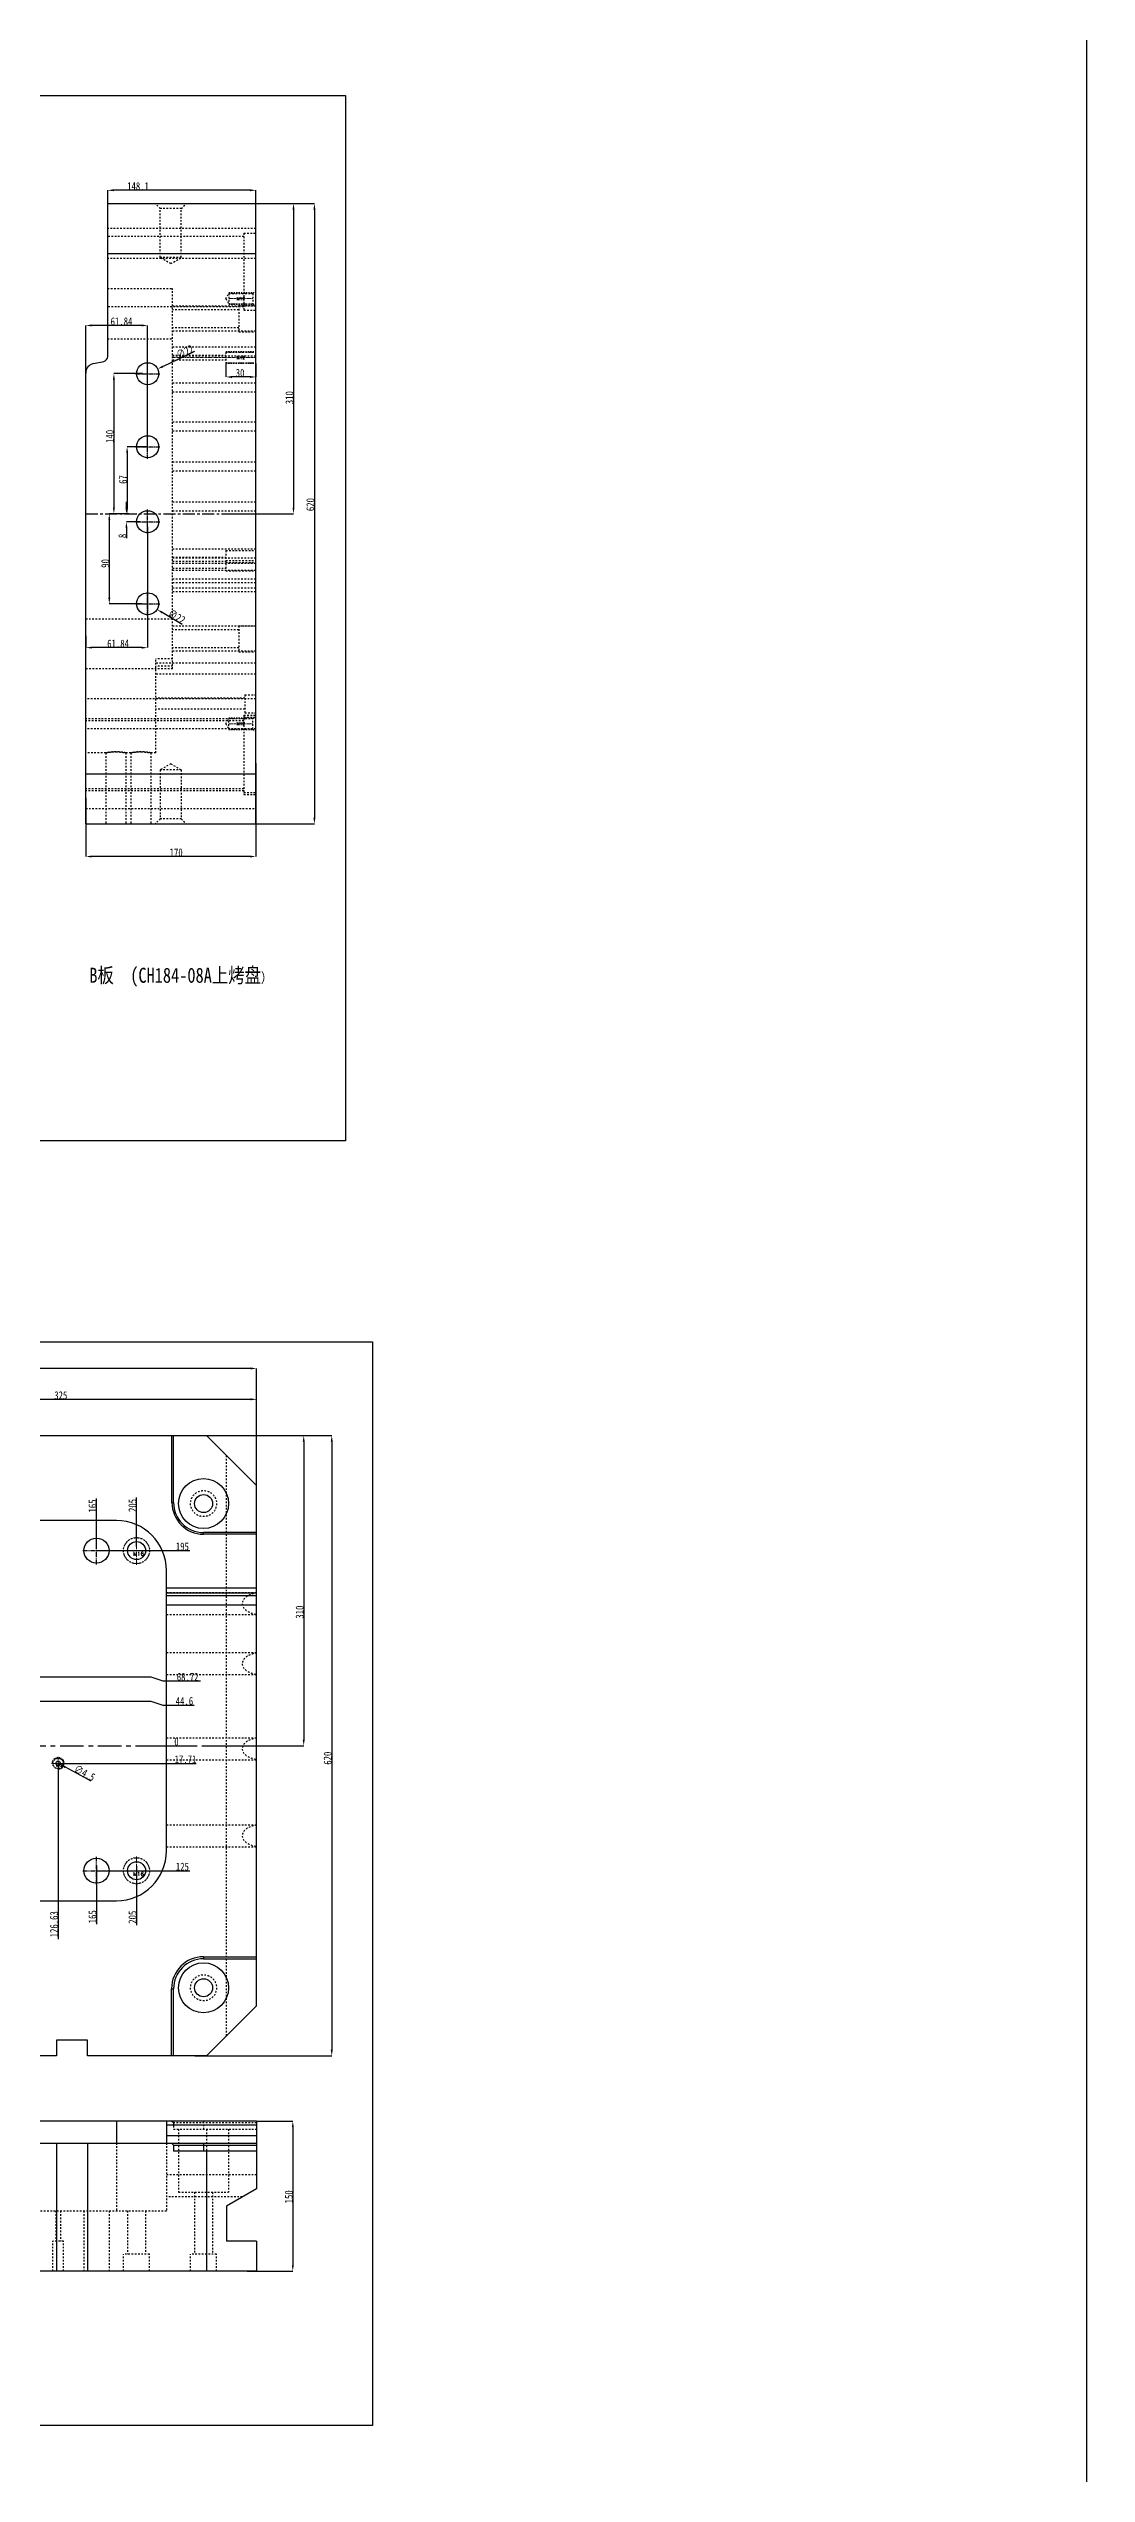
# Model space of a CAD drawing. Header units: millimetres. Extents: x -2895 to -298, y -11750 to -2997.
# Drawn here: x -1336 to -298, y -9382 to -6958 of the extents above; entities that cross this region are included whole.
import ezdxf
from ezdxf.enums import TextEntityAlignment as Align

# ---------------------------------------------------------------- set-up
doc = ezdxf.new("R2010")
doc.units = ezdxf.units.MM
doc.header["$LTSCALE"] = 16.335
doc.header["$PDMODE"] = 3
doc.header["$PDSIZE"] = 0.3125
doc.linetypes.add('CENTER', pattern=[0.6, 0.375, -0.075, 0.075, -0.075])
doc.linetypes.add('HIDDEN', pattern=[0.2, 0.1, -0.1])
doc.layers.get('0').update_dxf_attribs({"linetype": 'CONTINUOUS'})
doc.layers.get('Defpoints').update_dxf_attribs({"linetype": 'CONTINUOUS'})
doc.layers.add('DEFAULT_2', color=8, linetype='HIDDEN')
doc.layers.add('screw', color=33, linetype='CONTINUOUS', lineweight=13)
doc.styles.get("Standard").update_dxf_attribs({"font": 'txt', "width": 0.8})
doc.styles.add('TXT', font='txt.shx', dxfattribs={"bigfont": 'gbcbig.shx'})
doc.dimstyles.new('ISO-25', dxfattribs={"dimtxt": 8, "dimasz": 6, "dimexe": 0, "dimexo": 0, "dimgap": 0, "dimtad": 1, "dimdsep": 46, "dimtxsty": 'Standard', "dimcen": 0, "dimclrd": 4, "dimclre": 4, "dimclrt": 6, "dimazin": 0, "dimtfac": 1, "dimtofl": 0, "dimtmove": 0, "dimatfit": 3, "dimfxl": 0, "dimarcsym": 0})

# ---------------------------------------------------------------- blocks, each defined once
blk = doc.blocks.new('*D1242')
at = {"color": 4, "lineweight": -2}
blk.add_line((-1293.2, -8689.9), (-1318.9, -8676.1), dxfattribs=at)
at = {"color": 4}
blk.add_solid([(-1318.4, -8675.2), (-1319.4, -8677), (-1324.2, -8673.3)], dxfattribs=at)
at = {"layer": 'Defpoints', "color": 0}
for p in [(-1328.2, -8671.2), (-1324.2, -8673.3)]:
    blk.add_point(p, dxfattribs=at)
at = {"color": 6, "insert": (-1299.7, -8681.8), "char_height": 8, "attachment_point": 5, "rotation": 331.8812}
blk.add_mtext('∅4.5', dxfattribs=at)
blk = doc.blocks.new('screw_m12_g')
at = {"layer": 'screw', "color": 1, "linetype": 'CENTER', "ltscale": 0.373186}
for p, q in [((-6.6, 0), (6.6, 0)), ((0, -6.6), (0, 6.6))]:
    blk.add_line(p, q, dxfattribs=at)
at = {"layer": 'screw', "color": 33, "linetype": 'HIDDEN', "ltscale": 0.373186}
blk.add_circle((0, 0), 5.25, dxfattribs=at)
at = {"layer": 'screw', "color": 92, "linetype": 'HIDDEN', "ltscale": 0.373186}
blk.add_arc((0, 0), 6, 270, 180, dxfattribs=at)
at = {"layer": 'screw', "color": 6, "style": 'TXT'}
blk.add_text('M12', height=2.4, dxfattribs=at).set_placement((-2.04, -3))
blk = doc.blocks.new('*D1255')
at = {"color": 4, "lineweight": -2}
for p, q in [((-1127.8, -9029.8), (-1091.6, -9029.8)), ((-1091.6, -9035.8), (-1091.6, -9173.8)), ((-1137.2, -9179.8), (-1091.6, -9179.8))]:
    blk.add_line(p, q, dxfattribs=at)
at = {"color": 4}
for points in [[(-1092.6, -9035.8), (-1090.6, -9035.8), (-1091.6, -9029.8)], [(-1092.6, -9173.8), (-1090.6, -9173.8), (-1091.6, -9179.8)]]:
    blk.add_solid(points, dxfattribs=at)
at = {"layer": 'Defpoints', "color": 0}
for p in [(-1127.8, -9029.8), (-1137.2, -9179.8), (-1091.6, -9179.8)]:
    blk.add_point(p, dxfattribs=at)
at = {"color": 6, "insert": (-1095.6, -9105.5), "char_height": 8, "attachment_point": 5, "rotation": 90}
blk.add_mtext('150', dxfattribs=at)
blk = doc.blocks.new('*D1256')
at = {"color": 4, "lineweight": -2}
for p, q in [((-1452.8, -8344.5), (-1452.8, -8308.3)), ((-1133.8, -8308.3), (-1446.8, -8308.3)), ((-1127.8, -8394.5), (-1127.8, -8308.3))]:
    blk.add_line(p, q, dxfattribs=at)
at = {"color": 4}
for points in [[(-1446.8, -8307.3), (-1446.8, -8309.3), (-1452.8, -8308.3)], [(-1133.8, -8307.3), (-1133.8, -8309.3), (-1127.8, -8308.3)]]:
    blk.add_solid(points, dxfattribs=at)
at = {"layer": 'Defpoints', "color": 0}
for p in [(-1452.8, -8308.3), (-1452.8, -8344.5), (-1127.8, -8394.5)]:
    blk.add_point(p, dxfattribs=at)
at = {"color": 6, "insert": (-1323.5, -8304.3), "char_height": 8, "attachment_point": 5}
blk.add_mtext('325', dxfattribs=at)
blk = doc.blocks.new('*D1257')
at = {"color": 4, "lineweight": -2}
for p, q in [((-1777.8, -8394.5), (-1777.8, -8277.4)), ((-1133.8, -8277.4), (-1771.8, -8277.4)), ((-1127.8, -8394.5), (-1127.8, -8277.4))]:
    blk.add_line(p, q, dxfattribs=at)
at = {"color": 4}
for points in [[(-1771.8, -8276.4), (-1771.8, -8278.4), (-1777.8, -8277.4)], [(-1133.8, -8276.4), (-1133.8, -8278.4), (-1127.8, -8277.4)]]:
    blk.add_solid(points, dxfattribs=at)
at = {"layer": 'Defpoints', "color": 0}
for p in [(-1777.8, -8277.4), (-1777.8, -8394.5), (-1127.8, -8394.5)]:
    blk.add_point(p, dxfattribs=at)
at = {"color": 6, "insert": (-1399.4, -8273.4), "char_height": 8, "attachment_point": 5}
blk.add_mtext('650', dxfattribs=at)
blk = doc.blocks.new('*D1258')
at = {"color": 4, "lineweight": -2}
for p, q in [((-1177.8, -8344.5), (-1080.7, -8344.5)), ((-1080.7, -8350.5), (-1080.7, -8648.5)), ((-1177.8, -8654.5), (-1080.7, -8654.5))]:
    blk.add_line(p, q, dxfattribs=at)
at = {"color": 4}
for points in [[(-1081.7, -8350.5), (-1079.7, -8350.5), (-1080.7, -8344.5)], [(-1081.7, -8648.5), (-1079.7, -8648.5), (-1080.7, -8654.5)]]:
    blk.add_solid(points, dxfattribs=at)
at = {"layer": 'Defpoints', "color": 0}
for p in [(-1177.8, -8344.5), (-1177.8, -8654.5), (-1080.7, -8654.5)]:
    blk.add_point(p, dxfattribs=at)
at = {"color": 6, "insert": (-1084.7, -8521), "char_height": 8, "attachment_point": 5, "rotation": 90}
blk.add_mtext('310', dxfattribs=at)
blk = doc.blocks.new('*D1259')
at = {"color": 4, "lineweight": -2}
for p, q in [((-1177.8, -8344.5), (-1052.7, -8344.5)), ((-1052.7, -8350.5), (-1052.7, -8958.5)), ((-1189.6, -8964.5), (-1052.7, -8964.5))]:
    blk.add_line(p, q, dxfattribs=at)
at = {"color": 4}
for points in [[(-1053.7, -8350.5), (-1051.7, -8350.5), (-1052.7, -8344.5)], [(-1053.7, -8958.5), (-1051.7, -8958.5), (-1052.7, -8964.5)]]:
    blk.add_solid(points, dxfattribs=at)
at = {"layer": 'Defpoints', "color": 0}
for p in [(-1177.8, -8344.5), (-1189.6, -8964.5), (-1052.7, -8964.5)]:
    blk.add_point(p, dxfattribs=at)
at = {"color": 6, "insert": (-1056.7, -8667), "char_height": 8, "attachment_point": 5, "rotation": 90}
blk.add_mtext('620', dxfattribs=at)
blk = doc.blocks.new('screw_m16_i')
at = {"layer": 'screw', "color": 1, "linetype": 'CENTER', "ltscale": 0.808571}
for p, q in [((-14.3, 0), (14.3, 0)), ((0, -14.3), (0, 14.3))]:
    blk.add_line(p, q, dxfattribs=at)
at = {"layer": 'screw', "color": 8, "linetype": 'HIDDEN', "ltscale": 0.808571}
blk.add_circle((0, 0), 13, dxfattribs=at)
at = {"layer": 'screw'}
blk.add_circle((0, 0), 9, dxfattribs=at)
at = {"layer": 'screw', "color": 6, "style": 'TXT'}
blk.add_text('M16', height=3.9, dxfattribs=at).set_placement((-3.38, -5.2))
blk = doc.blocks.new('*D1227')
at = {"color": 4, "lineweight": -2}
blk.add_line((-1227.7, -8654.5), (-1206.3, -8654.5), dxfattribs=at)
at = {"layer": 'Defpoints', "color": 0}
for p in [(-1452.8, -8654.5), (-1227.7, -8654.5), (-1209.5, -8654.5)]:
    blk.add_point(p, dxfattribs=at)
at = {"color": 6, "insert": (-1207.9, -8650.5), "char_height": 8, "attachment_point": 5}
blk.add_mtext('0', dxfattribs=at)
blk = doc.blocks.new('*D1228')
at = {"color": 4, "lineweight": -2}
for p, q in [((-1446.2, -8585.8), (-1233.5, -8585.8)), ((-1233.5, -8585.8), (-1221.5, -8589.8)), ((-1221.5, -8589.8), (-1183.9, -8589.8))]:
    blk.add_line(p, q, dxfattribs=at)
at = {"layer": 'Defpoints', "color": 0}
for p in [(-1446.2, -8585.8), (-1209.5, -8589.8), (-1452.8, -8654.5)]:
    blk.add_point(p, dxfattribs=at)
at = {"color": 6, "insert": (-1196.7, -8585.8), "char_height": 8, "attachment_point": 5}
blk.add_mtext('68.72', dxfattribs=at)
blk = doc.blocks.new('*D1229')
at = {"color": 4, "lineweight": -2}
for p, q in [((-1446.2, -8609.9), (-1233.5, -8609.9)), ((-1233.5, -8609.9), (-1221.5, -8613.9)), ((-1221.5, -8613.9), (-1190.3, -8613.9))]:
    blk.add_line(p, q, dxfattribs=at)
at = {"layer": 'Defpoints', "color": 0}
for p in [(-1446.2, -8609.9), (-1209.5, -8613.9), (-1452.8, -8654.5)]:
    blk.add_point(p, dxfattribs=at)
at = {"color": 6, "insert": (-1199.9, -8609.9), "char_height": 8, "attachment_point": 5}
blk.add_mtext('44.6', dxfattribs=at)
blk = doc.blocks.new('*D1260')
at = {"color": 4, "lineweight": -2}
blk.add_line((-1287.8, -8459.5), (-1194.5, -8459.5), dxfattribs=at)
at = {"layer": 'Defpoints', "color": 0}
for p in [(-1287.8, -8459.5), (-1209.5, -8459.5), (-1452.8, -8654.5)]:
    blk.add_point(p, dxfattribs=at)
at = {"color": 6, "insert": (-1202, -8455.5), "char_height": 8, "attachment_point": 5}
blk.add_mtext('195', dxfattribs=at)
blk = doc.blocks.new('*D1261')
at = {"color": 4, "lineweight": -2}
blk.add_line((-1287.8, -8779.5), (-1194.5, -8779.5), dxfattribs=at)
at = {"layer": 'Defpoints', "color": 0}
for p in [(-1452.8, -8654.5), (-1287.8, -8779.5), (-1209.5, -8779.5)]:
    blk.add_point(p, dxfattribs=at)
at = {"color": 6, "insert": (-1202, -8775.5), "char_height": 8, "attachment_point": 5}
blk.add_mtext('125', dxfattribs=at)
blk = doc.blocks.new('*D1262')
at = {"color": 4, "lineweight": -2}
blk.add_line((-1322.2, -8672.2), (-1188.1, -8672.2), dxfattribs=at)
at = {"layer": 'Defpoints', "color": 0}
for p in [(-1452.8, -8654.5), (-1322.2, -8672.2), (-1209.5, -8672.2)]:
    blk.add_point(p, dxfattribs=at)
at = {"color": 6, "insert": (-1198.8, -8668.2), "char_height": 8, "attachment_point": 5}
blk.add_mtext('17.71', dxfattribs=at)
blk = doc.blocks.new('*D1231')
at = {"color": 4, "lineweight": -2}
blk.add_line((-1326.2, -8671.6), (-1326.2, -8847.9), dxfattribs=at)
at = {"layer": 'Defpoints', "color": 0}
for p in [(-1452.8, -8654.5), (-1326.2, -8671.6), (-1326.2, -8818)]:
    blk.add_point(p, dxfattribs=at)
at = {"color": 6, "insert": (-1330.2, -8833), "char_height": 8, "attachment_point": 5, "rotation": 90}
blk.add_mtext('126.63', dxfattribs=at)
blk = doc.blocks.new('*D1263')
at = {"color": 4, "lineweight": -2}
blk.add_line((-1287.8, -8774.3), (-1287.8, -8833), dxfattribs=at)
at = {"layer": 'Defpoints', "color": 0}
for p in [(-1452.8, -8654.5), (-1287.8, -8774.3), (-1287.8, -8818)]:
    blk.add_point(p, dxfattribs=at)
at = {"color": 6, "insert": (-1291.8, -8825.5), "char_height": 8, "attachment_point": 5, "rotation": 90}
blk.add_mtext('165', dxfattribs=at)
blk = doc.blocks.new('*D1264')
at = {"color": 4, "lineweight": -2}
blk.add_line((-1247.8, -8775.1), (-1247.8, -8834), dxfattribs=at)
at = {"layer": 'Defpoints', "color": 0}
for p in [(-1452.8, -8654.5), (-1247.8, -8775.1), (-1247.8, -8818)]:
    blk.add_point(p, dxfattribs=at)
at = {"color": 6, "insert": (-1251.8, -8826), "char_height": 8, "attachment_point": 5, "rotation": 90}
blk.add_mtext('205', dxfattribs=at)
blk = doc.blocks.new('*D1265')
at = {"color": 4, "lineweight": -2}
blk.add_line((-1287.8, -8454.2), (-1287.8, -8407.5), dxfattribs=at)
at = {"layer": 'Defpoints', "color": 0}
for p in [(-1287.8, -8422.4), (-1287.8, -8454.2), (-1452.8, -8654.5)]:
    blk.add_point(p, dxfattribs=at)
at = {"color": 6, "insert": (-1291.8, -8414.9), "char_height": 8, "attachment_point": 5, "rotation": 90}
blk.add_mtext('165', dxfattribs=at)
blk = doc.blocks.new('*D1266')
at = {"color": 4, "lineweight": -2}
blk.add_line((-1247.8, -8455.4), (-1247.8, -8406.4), dxfattribs=at)
at = {"layer": 'Defpoints', "color": 0}
for p in [(-1247.8, -8422.4), (-1247.8, -8455.4), (-1452.8, -8654.5)]:
    blk.add_point(p, dxfattribs=at)
at = {"color": 6, "insert": (-1251.8, -8414.4), "char_height": 8, "attachment_point": 5, "rotation": 90}
blk.add_mtext('205', dxfattribs=at)
blk = doc.blocks.new('*D1507')
at = {"color": 4, "lineweight": -2}
for p, q in [((-1148.4, -7113), (-1090.9, -7113)), ((-1090.9, -7119), (-1090.9, -7417)), ((-1153.3, -7423), (-1090.9, -7423))]:
    blk.add_line(p, q, dxfattribs=at)
at = {"color": 4}
for points in [[(-1091.9, -7119), (-1089.9, -7119), (-1090.9, -7113)], [(-1091.9, -7417), (-1089.9, -7417), (-1090.9, -7423)]]:
    blk.add_solid(points, dxfattribs=at)
at = {"layer": 'Defpoints', "color": 0}
for p in [(-1148.4, -7113), (-1153.3, -7423), (-1090.9, -7423)]:
    blk.add_point(p, dxfattribs=at)
at = {"color": 6, "insert": (-1094.9, -7307), "char_height": 8, "attachment_point": 5, "rotation": 90}
blk.add_mtext('310', dxfattribs=at)
blk = doc.blocks.new('*D1508')
at = {"color": 4, "lineweight": -2}
for p, q in [((-1148.4, -7113), (-1070, -7113)), ((-1070, -7119), (-1070, -7727)), ((-1148.4, -7733), (-1070, -7733))]:
    blk.add_line(p, q, dxfattribs=at)
at = {"color": 4}
for points in [[(-1071, -7119), (-1069, -7119), (-1070, -7113)], [(-1071, -7727), (-1069, -7727), (-1070, -7733)]]:
    blk.add_solid(points, dxfattribs=at)
at = {"layer": 'Defpoints', "color": 0}
for p in [(-1148.4, -7113), (-1148.4, -7733), (-1070, -7733)]:
    blk.add_point(p, dxfattribs=at)
at = {"color": 6, "insert": (-1074, -7413.9), "char_height": 8, "attachment_point": 5, "rotation": 90}
blk.add_mtext('620', dxfattribs=at)
blk = doc.blocks.new('*D1509')
at = {"color": 4, "lineweight": -2}
for p, q in [((-1236.7, -7436.2), (-1236.7, -7556.9)), ((-1298.5, -7545), (-1298.5, -7556.9)), ((-1242.7, -7556.9), (-1292.5, -7556.9))]:
    blk.add_line(p, q, dxfattribs=at)
at = {"color": 4}
for points in [[(-1292.5, -7555.9), (-1292.5, -7557.9), (-1298.5, -7556.9)], [(-1242.7, -7555.9), (-1242.7, -7557.9), (-1236.7, -7556.9)]]:
    blk.add_solid(points, dxfattribs=at)
at = {"layer": 'Defpoints', "color": 0}
for p in [(-1236.7, -7436.2), (-1298.5, -7545), (-1298.5, -7556.9)]:
    blk.add_point(p, dxfattribs=at)
at = {"color": 6, "insert": (-1266.2, -7552.9), "char_height": 8, "attachment_point": 5}
blk.add_mtext('61.84', dxfattribs=at)
blk = doc.blocks.new('*D1510')
at = {"color": 4, "lineweight": -2}
for p, q in [((-1298.5, -7298.2), (-1298.5, -7234.8)), ((-1242.7, -7234.8), (-1292.5, -7234.8)), ((-1236.7, -7356), (-1236.7, -7234.8))]:
    blk.add_line(p, q, dxfattribs=at)
at = {"color": 4}
for points in [[(-1292.5, -7233.8), (-1292.5, -7235.8), (-1298.5, -7234.8)], [(-1242.7, -7233.8), (-1242.7, -7235.8), (-1236.7, -7234.8)]]:
    blk.add_solid(points, dxfattribs=at)
at = {"layer": 'Defpoints', "color": 0}
for p in [(-1298.5, -7234.8), (-1298.5, -7298.2), (-1236.7, -7356)]:
    blk.add_point(p, dxfattribs=at)
at = {"color": 6, "insert": (-1262.8, -7230.8), "char_height": 8, "attachment_point": 5}
blk.add_mtext('61.84', dxfattribs=at)
blk = doc.blocks.new('*D1511')
at = {"color": 4, "lineweight": -2}
blk.add_line((-1190, -7261), (-1221.3, -7275.8), dxfattribs=at)
at = {"color": 4}
blk.add_solid([(-1221.8, -7274.9), (-1220.9, -7276.7), (-1226.8, -7278.3)], dxfattribs=at)
at = {"layer": 'Defpoints', "color": 0}
for p in [(-1246.6, -7287.7), (-1226.8, -7278.3)]:
    blk.add_point(p, dxfattribs=at)
at = {"color": 6, "insert": (-1199.5, -7261), "char_height": 8, "attachment_point": 5, "rotation": 25.2909}
blk.add_mtext('∅22', dxfattribs=at)
blk = doc.blocks.new('*D1512')
at = {"color": 4, "lineweight": -2}
for p, q in [((-1241.8, -7283), (-1270.4, -7283)), ((-1270.4, -7289), (-1270.4, -7417)), ((-1255.4, -7423), (-1270.4, -7423))]:
    blk.add_line(p, q, dxfattribs=at)
at = {"color": 4}
for points in [[(-1271.4, -7289), (-1269.4, -7289), (-1270.4, -7283)], [(-1271.4, -7417), (-1269.4, -7417), (-1270.4, -7423)]]:
    blk.add_solid(points, dxfattribs=at)
at = {"layer": 'Defpoints', "color": 0}
for p in [(-1241.8, -7283), (-1270.4, -7423), (-1255.4, -7423)]:
    blk.add_point(p, dxfattribs=at)
at = {"color": 6, "insert": (-1274.4, -7345.7), "char_height": 8, "attachment_point": 5, "rotation": 90}
blk.add_mtext('140', dxfattribs=at)
blk = doc.blocks.new('*D1449')
at = {"color": 4, "lineweight": -2}
for p, q in [((-1236.7, -7356), (-1257.2, -7356)), ((-1257.2, -7362), (-1257.2, -7417)), ((-1255.4, -7423), (-1257.2, -7423))]:
    blk.add_line(p, q, dxfattribs=at)
at = {"color": 4}
for points in [[(-1258.2, -7362), (-1256.2, -7362), (-1257.2, -7356)], [(-1258.2, -7417), (-1256.2, -7417), (-1257.2, -7423)]]:
    blk.add_solid(points, dxfattribs=at)
at = {"layer": 'Defpoints', "color": 0}
for p in [(-1236.7, -7356), (-1257.2, -7423), (-1255.4, -7423)]:
    blk.add_point(p, dxfattribs=at)
at = {"color": 6, "insert": (-1261.2, -7388.8), "char_height": 8, "attachment_point": 5, "rotation": 90}
blk.add_mtext('67', dxfattribs=at)
blk = doc.blocks.new('*D1513')
at = {"color": 4, "lineweight": -2}
for p, q in [((-1257.9, -7417), (-1257.9, -7411)), ((-1255.4, -7423), (-1257.9, -7423)), ((-1244.1, -7431), (-1257.9, -7431)), ((-1257.9, -7437), (-1257.9, -7447.3))]:
    blk.add_line(p, q, dxfattribs=at)
at = {"color": 4}
for points in [[(-1258.9, -7417), (-1256.9, -7417), (-1257.9, -7423)], [(-1258.9, -7437), (-1256.9, -7437), (-1257.9, -7431)]]:
    blk.add_solid(points, dxfattribs=at)
at = {"layer": 'Defpoints', "color": 0}
for p in [(-1257.9, -7423), (-1255.4, -7423), (-1244.1, -7431)]:
    blk.add_point(p, dxfattribs=at)
at = {"color": 6, "insert": (-1261.9, -7445.2), "char_height": 8, "attachment_point": 5, "rotation": 90}
blk.add_mtext('8', dxfattribs=at)
blk = doc.blocks.new('*D1514')
at = {"color": 4, "lineweight": -2}
for p, q in [((-1255.4, -7423), (-1275, -7423)), ((-1275, -7429), (-1275, -7507)), ((-1242.4, -7513), (-1275, -7513))]:
    blk.add_line(p, q, dxfattribs=at)
at = {"color": 4}
for points in [[(-1276, -7429), (-1274, -7429), (-1275, -7423)], [(-1276, -7507), (-1274, -7507), (-1275, -7513)]]:
    blk.add_solid(points, dxfattribs=at)
at = {"layer": 'Defpoints', "color": 0}
for p in [(-1255.4, -7423), (-1275, -7513), (-1242.4, -7513)]:
    blk.add_point(p, dxfattribs=at)
at = {"color": 6, "insert": (-1279, -7472.7), "char_height": 8, "attachment_point": 5, "rotation": 90}
blk.add_mtext('90', dxfattribs=at)
blk = doc.blocks.new('*D1515')
at = {"color": 4, "lineweight": -2}
blk.add_line((-1202.3, -7533.7), (-1222.1, -7521.8), dxfattribs=at)
at = {"color": 4}
blk.add_solid([(-1221.6, -7520.9), (-1222.6, -7522.6), (-1227.3, -7518.7)], dxfattribs=at)
at = {"layer": 'Defpoints', "color": 0}
for p in [(-1246.1, -7507.4), (-1227.3, -7518.7)]:
    blk.add_point(p, dxfattribs=at)
at = {"color": 6, "insert": (-1207.6, -7525.8), "char_height": 8, "attachment_point": 5, "rotation": 329.0362}
blk.add_mtext('∅22', dxfattribs=at)
blk = doc.blocks.new('*D1516')
at = {"color": 4, "lineweight": -2}
for p, q in [((-1128.5, -7672.2), (-1128.5, -7765.7)), ((-1298.5, -7707.1), (-1298.5, -7765.7)), ((-1134.5, -7765.7), (-1292.5, -7765.7))]:
    blk.add_line(p, q, dxfattribs=at)
at = {"color": 4}
for points in [[(-1292.5, -7764.7), (-1292.5, -7766.7), (-1298.5, -7765.7)], [(-1134.5, -7764.7), (-1134.5, -7766.7), (-1128.5, -7765.7)]]:
    blk.add_solid(points, dxfattribs=at)
at = {"layer": 'Defpoints', "color": 0}
for p in [(-1128.5, -7672.2), (-1298.5, -7707.1), (-1298.5, -7765.7)]:
    blk.add_point(p, dxfattribs=at)
at = {"color": 6, "insert": (-1208.2, -7761.7), "char_height": 8, "attachment_point": 5}
blk.add_mtext('170', dxfattribs=at)
blk = doc.blocks.new('*D1525')
at = {"color": 4, "lineweight": -2}
for p, q in [((-1158.5, -7272.9), (-1158.5, -7286.3)), ((-1134.5, -7286.3), (-1152.5, -7286.3)), ((-1128.5, -7272.9), (-1128.5, -7286.3))]:
    blk.add_line(p, q, dxfattribs=at)
at = {"color": 4}
for points in [[(-1152.5, -7285.3), (-1152.5, -7287.3), (-1158.5, -7286.3)], [(-1134.5, -7285.3), (-1134.5, -7287.3), (-1128.5, -7286.3)]]:
    blk.add_solid(points, dxfattribs=at)
at = {"layer": 'Defpoints', "color": 0}
for p in [(-1158.5, -7272.9), (-1158.5, -7286.3), (-1128.5, -7272.9)]:
    blk.add_point(p, dxfattribs=at)
at = {"color": 6, "insert": (-1144.3, -7282.3), "char_height": 8, "attachment_point": 5}
blk.add_mtext('30', dxfattribs=at)
blk = doc.blocks.new('*D1556')
at = {"color": 4, "lineweight": -2}
for p, q in [((-1276.6, -7113), (-1276.6, -7099.7)), ((-1134.5, -7099.7), (-1270.6, -7099.7)), ((-1128.5, -7123.3), (-1128.5, -7099.7))]:
    blk.add_line(p, q, dxfattribs=at)
at = {"color": 4}
for points in [[(-1270.6, -7098.7), (-1270.6, -7100.7), (-1276.6, -7099.7)], [(-1134.5, -7098.7), (-1134.5, -7100.7), (-1128.5, -7099.7)]]:
    blk.add_solid(points, dxfattribs=at)
at = {"layer": 'Defpoints', "color": 0}
for p in [(-1276.6, -7099.7), (-1276.6, -7113), (-1128.5, -7123.3)]:
    blk.add_point(p, dxfattribs=at)
at = {"color": 6, "insert": (-1246.3, -7095.7), "char_height": 8, "attachment_point": 5}
blk.add_mtext('148.1', dxfattribs=at)

msp = doc.modelspace()

# ---------------------------------------------------------------- linework, layer by layer
at = {"color": 7, "linetype": 'Continuous'}
for p, q in [((-1276.637, -7265.87), (-1276.637, -7113.041)), ((-1276.637, -7113.041), (-1128.541, -7113.041)), ((-1128.541, -7733.041), (-1128.541, -7113.041)), ((-1276.637, -7163.041), (-1128.541, -7163.041)), ((-1290.937, -7272.959), (-1280.598, -7270.761)), ((-1298.541, -7300.716), (-1298.541, -7282.349)), ((-1298.541, -7300.716), (-1298.441, -7300.716)), ((-1298.541, -7320.462), (-1298.541, -7310.716)), ((-1298.541, -7310.716), (-1298.441, -7310.716)), ((-1298.541, -7320.462), (-1298.441, -7320.462)), ((-1298.441, -7310.716), (-1298.441, -7300.716)), ((-1298.441, -7330.462), (-1298.441, -7320.462)), ((-1298.541, -7360.462), (-1298.541, -7330.462)), ((-1298.541, -7330.462), (-1298.441, -7330.462)), ((-1298.541, -7360.462), (-1298.441, -7360.462)), ((-1298.441, -7370.462), (-1298.441, -7360.462)), ((-1298.541, -7400.462), (-1298.541, -7370.462)), ((-1298.541, -7370.462), (-1298.441, -7370.462)), ((-1298.541, -7400.462), (-1298.441, -7400.462)), ((-1298.541, -7445.034), (-1298.541, -7410.462)), ((-1298.541, -7410.462), (-1298.441, -7410.462)), ((-1298.441, -7410.462), (-1298.441, -7400.462)), ((-1298.541, -7445.034), (-1298.441, -7445.034)), ((-1298.541, -7733.041), (-1298.541, -7455.034)), ((-1298.541, -7455.034), (-1298.441, -7455.034)), ((-1298.441, -7455.034), (-1298.441, -7445.034)), ((-1298.541, -7683.041), (-1128.541, -7683.041)), ((-1298.541, -7733.041), (-1128.541, -7733.041)), ((-1727.8, -8344.505), (-1177.8, -8344.505)), ((-1212.386, -8411.505), (-1212.386, -8344.505)), ((-1210.8, -8411.505), (-1210.8, -8344.505)), ((-1177.8, -8344.505), (-1127.8, -8394.505)), ((-1212.386, -8411.505), (-1210.8, -8411.505)), ((-1127.8, -8914.505), (-1127.8, -8394.505)), ((-1267.8, -8429.505), (-1637.8, -8429.505)), ((-1127.8, -8441.505), (-1180.8, -8441.505)), ((-1180.8, -8443.091), (-1180.8, -8441.505)), ((-1127.8, -8443.091), (-1180.8, -8443.091)), ((-1217.8, -8759.505), (-1217.8, -8479.505)), ((-1127.8, -8497.173), (-1217.8, -8497.173)), ((-1127.8, -8502.063), (-1217.8, -8502.063)), ((-1217.8, -8504.261), (-1127.8, -8504.261)), ((-1217.8, -8513.651), (-1127.8, -8513.651)), ((-1418.464, -8809.505), (-1267.8, -8809.505)), ((-1180.8, -8865.505), (-1127.8, -8865.505)), ((-1180.8, -8865.505), (-1180.8, -8867.505)), ((-1180.8, -8867.505), (-1127.8, -8867.505)), ((-1212.8, -8897.505), (-1210.8, -8897.505)), ((-1212.8, -8964.505), (-1212.8, -8897.505)), ((-1210.8, -8964.505), (-1210.8, -8897.505)), ((-1127.8, -8914.505), (-1177.8, -8964.505)), ((-1327.8, -8964.505), (-1577.8, -8964.505)), ((-1296.8, -8949.005), (-1327.8, -8949.005)), ((-1327.8, -8949.005), (-1327.8, -8964.505)), ((-1296.8, -8964.505), (-1296.8, -8949.005)), ((-1177.8, -8964.505), (-1296.8, -8964.505)), ((-1127.8, -9029.811), (-1777.8, -9029.811)), ((-1267.8, -9029.811), (-1267.8, -9051.715)), ((-1217.8, -9029.811), (-1217.8, -9051.715)), ((-1127.8, -9033.771), (-1217.8, -9033.771)), ((-1127.8, -9029.811), (-1127.8, -9097.336)), ((-1777.8, -9051.715), (-1127.8, -9051.715)), ((-1327.8, -9051.715), (-1327.8, -9179.811)), ((-1296.8, -9051.715), (-1296.8, -9179.811)), ((-1217.8, -9044.111), (-1127.8, -9044.111)), ((-1210.8, -9053.715), (-1212.8, -9051.715)), ((-1210.8, -9053.715), (-1127.8, -9053.715)), ((-1210.8, -9053.715), (-1210.8, -9059.715)), ((-1127.8, -9059.715), (-1210.8, -9059.715)), ((-1180.8, -9051.715), (-1180.8, -9059.715)), ((-1177.8, -9059.715), (-1177.8, -9179.811)), ((-1127.8, -9097.336), (-1157.8, -9114.656)), ((-1157.8, -9114.656), (-1157.8, -9149.811)), ((-1127.8, -9149.811), (-1157.8, -9149.811)), ((-1127.8, -9149.811), (-1127.8, -9179.811)), ((-1127.8, -9179.811), (-1777.8, -9179.811))]:
    msp.add_line(p, q, dxfattribs=at)
at = {"color": 1, "linetype": 'CENTER', "ltscale": 0.684175}
for p, q in [((-1236.697, -7295.141), (-1236.697, -7270.941)), ((-1248.797, -7283.041), (-1224.597, -7283.041)), ((-1236.697, -7368.141), (-1236.697, -7343.941)), ((-1248.797, -7356.041), (-1224.597, -7356.041)), ((-1248.797, -7431.041), (-1224.597, -7431.041)), ((-1236.697, -7443.141), (-1236.697, -7418.941)), ((-1248.797, -7513.041), (-1224.597, -7513.041)), ((-1236.697, -7525.141), (-1236.697, -7500.941))]:
    msp.add_line(p, q, dxfattribs=at)
at = {"color": 1, "linetype": 'CENTER', "ltscale": 1.978485}
msp.add_line((-1298.541, -7423.041), (-1128.541, -7423.041), dxfattribs=at)
at = {"color": 1, "linetype": 'CENTER', "ltscale": 0.777472}
for p, q in [((-1301.55, -8459.505), (-1274.05, -8459.505)), ((-1287.8, -8473.255), (-1287.8, -8445.755)), ((-1287.8, -8793.255), (-1287.8, -8765.755)), ((-1301.55, -8779.505), (-1274.05, -8779.505))]:
    msp.add_line(p, q, dxfattribs=at)
for points in [[(-2895.262, -2997.149), (-298.401, -2997.149), (-298.401, -11750.394), (-2895.262, -11750.394)], [(-1038.858, -8049.824), (-2144.735, -8049.824), (-2144.735, -7005.022), (-1038.858, -7005.022)], [(-2162.436, -8250.955), (-1012.054, -8250.955), (-1012.054, -9334.12), (-2162.436, -9334.12)]]:
    msp.add_lwpolyline(points, close=True)
at = {"color": 7, "linetype": 'Continuous'}
for centre, radius in [((-1236.697, -7283.041), 11), ((-1236.697, -7356.041), 11), ((-1236.697, -7431.041), 11), ((-1236.697, -7513.041), 11), ((-1180.8, -8412.505), 25), ((-1180.8, -8412.505), 9), ((-1287.8, -8459.505), 12.5), ((-1247.8, -8459.505), 9), ((-1326.17, -8672.215), 2.25), ((-1287.8, -8779.505), 12.5), ((-1247.8, -8779.505), 9), ((-1180.8, -8896.505), 25), ((-1180.8, -8896.505), 9)]:
    msp.add_circle(centre, radius, dxfattribs=at)
for centre, radius, start, end in [((-1281.637, -7265.87), 5, 282, 0), ((-1288.941, -7282.349), 9.6, 102, 180), ((-1180.8, -8411.505), 31.586, 180, 270), ((-1180.8, -8411.505), 30, 180, 270), ((-1267.8, -8479.505), 50, 0, 90), ((-1267.8, -8759.505), 50, 270, 0), ((-1180.8, -8897.505), 32, 90, 180), ((-1180.8, -8897.505), 30, 90, 180)]:
    msp.add_arc(centre, radius, start, end, dxfattribs=at)
at = {"layer": 'DEFAULT_2', "color": 8, "linetype": 'HIDDEN'}
for p, q in [((-1276.537, -7198.041), (-1276.537, -7113.041)), ((-1224.041, -7118.041), (-1229.041, -7113.041)), ((-1224.041, -7166.979), (-1224.041, -7118.041)), ((-1203.041, -7118.041), (-1224.041, -7118.041)), ((-1203.041, -7118.041), (-1198.041, -7113.041)), ((-1203.041, -7166.979), (-1203.041, -7118.041)), ((-1128.541, -7138.041), (-1276.637, -7138.041)), ((-1140.541, -7146.041), (-1276.637, -7146.041)), ((-1140.541, -7142.541), (-1128.541, -7142.541)), ((-1140.541, -7142.544), (-1140.541, -7219.538)), ((-1128.541, -7168.041), (-1276.637, -7168.041)), ((-1213.541, -7173.041), (-1224.041, -7166.979)), ((-1203.041, -7166.979), (-1224.041, -7166.979)), ((-1213.541, -7173.041), (-1203.041, -7166.979)), ((-1276.637, -7198.041), (-1211.697, -7198.041)), ((-1211.697, -7578.041), (-1211.697, -7198.041)), ((-1140.541, -7216.041), (-1276.637, -7216.041)), ((-1128.541, -7215.541), (-1211.697, -7215.541)), ((-1145.541, -7219.041), (-1211.697, -7219.041)), ((-1158.541, -7208.041), (-1155.51, -7202.791)), ((-1158.541, -7208.041), (-1155.51, -7213.291)), ((-1155.51, -7202.791), (-1155.51, -7213.291)), ((-1155.51, -7202.791), (-1131.541, -7202.791)), ((-1155.51, -7213.291), (-1131.541, -7213.291)), ((-1145.541, -7215.041), (-1145.541, -7241.041)), ((-1145.541, -7215.041), (-1128.541, -7215.041)), ((-1140.541, -7219.541), (-1128.541, -7219.541)), ((-1131.541, -7202.791), (-1128.541, -7199.791)), ((-1131.541, -7202.791), (-1131.541, -7213.291)), ((-1131.541, -7213.291), (-1128.541, -7216.291)), ((-1145.541, -7237.041), (-1211.697, -7237.041)), ((-1128.541, -7240.541), (-1211.697, -7240.541)), ((-1145.541, -7241.041), (-1128.541, -7241.041)), ((-1276.637, -7248.041), (-1211.697, -7248.041)), ((-1128.541, -7256.541), (-1211.697, -7256.541)), ((-1128.541, -7256.636), (-1211.697, -7256.636)), ((-1211.697, -7264.636), (-1158.541, -7264.636)), ((-1128.541, -7265.541), (-1211.697, -7265.541)), ((-1128.541, -7265.636), (-1211.697, -7265.636)), ((-1211.697, -7269.136), (-1158.541, -7269.136)), ((-1158.541, -7261.636), (-1158.541, -7272.136)), ((-1158.541, -7261.636), (-1128.541, -7261.636)), ((-1158.541, -7272.136), (-1128.541, -7272.136)), ((-1128.541, -7292.536), (-1211.697, -7292.536)), ((-1128.541, -7301.536), (-1211.697, -7301.536)), ((-1128.541, -7331.541), (-1211.697, -7331.541)), ((-1128.541, -7340.541), (-1211.697, -7340.541)), ((-1128.541, -7371.541), (-1211.697, -7371.541)), ((-1128.541, -7380.541), (-1211.697, -7380.541)), ((-1128.541, -7411.541), (-1211.697, -7411.541)), ((-1128.541, -7420.541), (-1211.697, -7420.541)), ((-1128.541, -7458.541), (-1211.697, -7458.541)), ((-1158.541, -7459.889), (-1128.541, -7459.889)), ((-1158.541, -7459.889), (-1158.541, -7480.171)), ((-1211.697, -7466.389), (-1158.541, -7466.389)), ((-1128.541, -7467.541), (-1211.697, -7467.541)), ((-1211.697, -7470.389), (-1158.541, -7470.389)), ((-1211.697, -7472.421), (-1158.541, -7472.421)), ((-1128.541, -7472.926), (-1211.697, -7472.926)), ((-1211.697, -7477.421), (-1158.541, -7477.421)), ((-1128.541, -7479.926), (-1211.697, -7479.926)), ((-1128.541, -7488.541), (-1211.697, -7488.541)), ((-1158.541, -7469.671), (-1128.541, -7469.671)), ((-1158.541, -7471.889), (-1128.541, -7471.889)), ((-1158.541, -7480.171), (-1128.541, -7480.171)), ((-1128.541, -7492.041), (-1211.697, -7492.041)), ((-1128.541, -7497.541), (-1211.697, -7497.541)), ((-1128.541, -7501.041), (-1211.697, -7501.041)), ((-1298.541, -7528.041), (-1211.697, -7528.041)), ((-1128.541, -7535.541), (-1211.697, -7535.541)), ((-1145.541, -7535.041), (-1128.541, -7535.041)), ((-1145.541, -7535.041), (-1145.541, -7561.041)), ((-1145.541, -7539.041), (-1211.697, -7539.041)), ((-1145.541, -7557.041), (-1211.697, -7557.041)), ((-1128.541, -7560.541), (-1211.697, -7560.541)), ((-1145.541, -7561.041), (-1128.541, -7561.041)), ((-1211.697, -7578.041), (-1298.541, -7578.041)), ((-1298.441, -7733.041), (-1298.441, -7578.041)), ((-1211.697, -7568.041), (-1228.541, -7568.041)), ((-1228.541, -7662.071), (-1228.541, -7568.041)), ((-1128.541, -7572.541), (-1228.541, -7572.541)), ((-1211.697, -7575.541), (-1228.541, -7575.541)), ((-1128.541, -7583.541), (-1228.541, -7583.541)), ((-1128.541, -7608.041), (-1298.541, -7608.041)), ((-1139.541, -7607.541), (-1228.541, -7607.541)), ((-1139.541, -7604.041), (-1128.541, -7604.041)), ((-1139.541, -7604.044), (-1139.541, -7622.038)), ((-1140.541, -7628.041), (-1298.541, -7628.041)), ((-1140.541, -7630.041), (-1298.541, -7630.041)), ((-1139.541, -7618.541), (-1228.541, -7618.541)), ((-1158.541, -7633.041), (-1155.51, -7627.791)), ((-1158.541, -7633.041), (-1155.51, -7638.291)), ((-1155.51, -7627.791), (-1131.541, -7627.791)), ((-1155.51, -7638.291), (-1155.51, -7627.791)), ((-1140.541, -7624.541), (-1128.541, -7624.541)), ((-1140.541, -7624.544), (-1140.541, -7703.538)), ((-1140.541, -7626.541), (-1128.541, -7626.541)), ((-1139.541, -7622.041), (-1128.541, -7622.041)), ((-1131.541, -7627.791), (-1128.541, -7624.791)), ((-1131.541, -7638.291), (-1131.541, -7627.791)), ((-1128.541, -7638.041), (-1298.541, -7638.041)), ((-1155.51, -7638.291), (-1131.541, -7638.291)), ((-1131.541, -7638.291), (-1128.541, -7641.291)), ((-1278.541, -7662.071), (-1298.541, -7662.071)), ((-1278.541, -7662.071), (-1278.541, -7733.041)), ((-1253.541, -7662.071), (-1258.541, -7662.071)), ((-1258.541, -7662.071), (-1258.541, -7733.041)), ((-1253.541, -7662.071), (-1253.541, -7733.041)), ((-1228.541, -7662.071), (-1233.541, -7662.071)), ((-1233.541, -7662.071), (-1233.541, -7733.041)), ((-1213.541, -7673.041), (-1224.041, -7679.103)), ((-1203.041, -7679.103), (-1224.041, -7679.103)), ((-1224.041, -7679.103), (-1224.041, -7728.041)), ((-1213.541, -7673.041), (-1203.041, -7679.103)), ((-1203.041, -7679.103), (-1203.041, -7728.041)), ((-1140.541, -7698.041), (-1298.541, -7698.041)), ((-1140.541, -7700.041), (-1298.541, -7700.041)), ((-1140.541, -7701.541), (-1128.541, -7701.541)), ((-1140.541, -7703.541), (-1128.541, -7703.541)), ((-1298.541, -7717.541), (-1128.541, -7717.541)), ((-1224.041, -7728.041), (-1229.041, -7733.041)), ((-1203.041, -7728.041), (-1224.041, -7728.041)), ((-1203.041, -7728.041), (-1198.041, -7733.041)), ((-1157.8, -8944.505), (-1157.8, -8364.505)), ((-1217.8, -8501.505), (-1127.8, -8501.505)), ((-1217.8, -8523.505), (-1127.8, -8523.505)), ((-1217.8, -8561.505), (-1127.8, -8561.505)), ((-1217.8, -8583.505), (-1127.8, -8583.505)), ((-1217.8, -8646.505), (-1127.8, -8646.505)), ((-1217.8, -8668.505), (-1127.8, -8668.505)), ((-1217.8, -8733.505), (-1127.8, -8733.505)), ((-1217.8, -8755.505), (-1127.8, -8755.505)), ((-1212.386, -9029.811), (-1210.8, -9031.397)), ((-1127.8, -9031.397), (-1210.8, -9031.397)), ((-1210.8, -9031.397), (-1210.8, -9037.811)), ((-1210.8, -9037.811), (-1127.8, -9037.811)), ((-1205.8, -9037.811), (-1205.8, -9100.811)), ((-1180.8, -9029.811), (-1180.8, -9037.811)), ((-1177.8, -9037.811), (-1177.8, -9059.715)), ((-1155.8, -9037.811), (-1155.8, -9100.811)), ((-1267.8, -9051.715), (-1267.8, -9119.606)), ((-1217.8, -9051.715), (-1217.8, -9119.606)), ((-1127.8, -9083.606), (-1217.8, -9083.606)), ((-1142.124, -9105.606), (-1217.8, -9105.606)), ((-1205.8, -9100.811), (-1155.8, -9100.811)), ((-1189.8, -9100.811), (-1189.8, -9162.811)), ((-1171.8, -9100.811), (-1171.8, -9162.811)), ((-1451.505, -9119.606), (-1217.8, -9119.606)), ((-1328.42, -9119.606), (-1328.42, -9149.811)), ((-1323.92, -9119.606), (-1323.92, -9149.811)), ((-1300.3, -9119.606), (-1300.3, -9179.811)), ((-1275.3, -9119.606), (-1275.3, -9179.811)), ((-1256.8, -9119.606), (-1256.8, -9162.811)), ((-1238.8, -9119.606), (-1238.8, -9162.811)), ((-1320.92, -9149.811), (-1331.42, -9149.811)), ((-1331.42, -9179.811), (-1331.42, -9149.811)), ((-1320.92, -9179.811), (-1320.92, -9149.811)), ((-1234.8, -9162.811), (-1260.8, -9162.811)), ((-1260.8, -9179.811), (-1260.8, -9162.811)), ((-1234.8, -9179.811), (-1234.8, -9162.811)), ((-1167.8, -9162.811), (-1193.8, -9162.811)), ((-1193.8, -9179.811), (-1193.8, -9162.811)), ((-1167.8, -9179.811), (-1167.8, -9162.811))]:
    msp.add_line(p, q, dxfattribs=at)
at = {"layer": 'DEFAULT_2', "color": 1, "linetype": 'CENTER', "ltscale": 3.85626}
msp.add_line((-1777.8, -8654.505), (-1127.8, -8654.505), dxfattribs=at)
at = {"layer": 'DEFAULT_2', "color": 8, "linetype": 'HIDDEN'}
for centre, radius in [((-1180.8, -8412.505), 13), ((-1247.8, -8459.505), 13), ((-1326.17, -8672.215), 5.25), ((-1247.8, -8779.505), 13), ((-1180.8, -8896.505), 13)]:
    msp.add_circle(centre, radius, dxfattribs=at)
for centre, start_param, end_param in [((-1123.072, -8512.505), 8.10476496, 10.74479097), ((-1123.072, -8572.505), 1.82157965, 4.46160566), ((-1123.072, -8657.505), 1.82157965, 4.46160566), ((-1123.072, -8744.505), 1.82157965, 4.46160566)]:
    msp.add_ellipse(centre, major_axis=(19.053, 0), ratio=0.57735027, start_param=start_param, end_param=end_param, dxfattribs=at)
for points, knots in [([(-1268.541, -7661.041), (-1269.193, -7661.041), (-1270.472, -7661.067), (-1272.326, -7661.178), (-1274.032, -7661.345), (-1275.329, -7661.514), (-1276.246, -7661.654), (-1276.827, -7661.749), (-1277.33, -7661.838), (-1277.748, -7661.915), (-1278.042, -7661.972), (-1278.232, -7662.009), (-1278.34, -7662.03), (-1278.424, -7662.048), (-1278.486, -7662.057), (-1278.518, -7662.071), (-1278.539, -7662.068), (-1278.541, -7662.071)], [0, 0, 0, 0, 0.19407429, 0.38106052, 0.55330284, 0.70463188, 0.77068864, 0.82943363, 0.88026443, 0.92268449, 0.95620106, 0.96948172, 0.98040267, 0.98893948, 0.99506765, 0.99876267, 1, 1, 1, 1]), ([(-1278.541, -7662.071), (-1278.525, -7662.071), (-1278.461, -7662.049), (-1278.316, -7662.029), (-1278.078, -7661.977), (-1277.748, -7661.916), (-1277.33, -7661.837), (-1276.609, -7661.711), (-1275.525, -7661.54), (-1274.032, -7661.345), (-1272.326, -7661.178), (-1270.472, -7661.067), (-1269.193, -7661.041), (-1268.541, -7661.041)], [0, 0, 0, 0, 0.0049341, 0.01960087, 0.04380525, 0.07732601, 0.11975029, 0.17058385, 0.29538315, 0.44670853, 0.61894596, 0.80592868, 1, 1, 1, 1]), ([(-1258.541, -7662.071), (-1258.542, -7662.067), (-1258.567, -7662.072), (-1258.595, -7662.057), (-1258.66, -7662.049), (-1258.742, -7662.03), (-1258.851, -7662.009), (-1259.04, -7661.971), (-1259.335, -7661.915), (-1259.753, -7661.838), (-1260.256, -7661.749), (-1260.837, -7661.654), (-1261.754, -7661.514), (-1263.051, -7661.345), (-1264.756, -7661.178), (-1266.611, -7661.067), (-1267.89, -7661.041), (-1268.541, -7661.041)], [0, 0, 0, 0, 0.00123706, 0.00493168, 0.01105948, 0.01959611, 0.03051725, 0.04379862, 0.07731815, 0.11974164, 0.17057471, 0.22931981, 0.29537593, 0.44670196, 0.61894098, 0.80592596, 1, 1, 1, 1]), ([(-1268.541, -7661.041), (-1267.89, -7661.041), (-1266.611, -7661.067), (-1264.757, -7661.178), (-1263.051, -7661.345), (-1261.558, -7661.539), (-1260.474, -7661.711), (-1259.753, -7661.837), (-1259.335, -7661.916), (-1259.004, -7661.977), (-1258.766, -7662.03), (-1258.622, -7662.048), (-1258.558, -7662.073), (-1258.541, -7662.071)], [0, 0, 0, 0, 0.1940715, 0.38105527, 0.55329591, 0.70462426, 0.82942411, 0.88025548, 0.92267644, 0.95619431, 0.98039785, 0.9950652, 1, 1, 1, 1]), ([(-1243.541, -7661.041), (-1244.193, -7661.041), (-1245.472, -7661.067), (-1247.326, -7661.178), (-1249.032, -7661.345), (-1250.329, -7661.514), (-1251.246, -7661.654), (-1251.827, -7661.749), (-1252.33, -7661.838), (-1252.748, -7661.915), (-1253.042, -7661.972), (-1253.232, -7662.009), (-1253.34, -7662.03), (-1253.424, -7662.048), (-1253.486, -7662.057), (-1253.518, -7662.071), (-1253.539, -7662.068), (-1253.541, -7662.071)], [0, 0, 0, 0, 0.19407429, 0.38106052, 0.55330284, 0.70463188, 0.77068864, 0.82943363, 0.88026443, 0.92268449, 0.95620106, 0.96948172, 0.98040267, 0.98893948, 0.99506765, 0.99876267, 1, 1, 1, 1]), ([(-1253.541, -7662.071), (-1253.525, -7662.071), (-1253.461, -7662.049), (-1253.316, -7662.029), (-1253.078, -7661.977), (-1252.748, -7661.916), (-1252.33, -7661.837), (-1251.609, -7661.711), (-1250.525, -7661.54), (-1249.032, -7661.345), (-1247.326, -7661.178), (-1245.472, -7661.067), (-1244.193, -7661.041), (-1243.541, -7661.041)], [0, 0, 0, 0, 0.0049341, 0.01960087, 0.04380525, 0.07732601, 0.11975029, 0.17058385, 0.29538315, 0.44670853, 0.61894596, 0.80592868, 1, 1, 1, 1]), ([(-1233.541, -7662.071), (-1233.542, -7662.067), (-1233.567, -7662.072), (-1233.595, -7662.057), (-1233.66, -7662.049), (-1233.742, -7662.03), (-1233.851, -7662.009), (-1234.04, -7661.971), (-1234.335, -7661.915), (-1234.753, -7661.838), (-1235.256, -7661.749), (-1235.837, -7661.654), (-1236.754, -7661.514), (-1238.051, -7661.345), (-1239.756, -7661.178), (-1241.611, -7661.067), (-1242.89, -7661.041), (-1243.541, -7661.041)], [0, 0, 0, 0, 0.00123706, 0.00493168, 0.01105948, 0.01959611, 0.03051725, 0.04379862, 0.07731815, 0.11974164, 0.17057471, 0.22931981, 0.29537593, 0.44670196, 0.61894098, 0.80592596, 1, 1, 1, 1]), ([(-1243.541, -7661.041), (-1242.89, -7661.041), (-1241.611, -7661.067), (-1239.757, -7661.178), (-1238.051, -7661.345), (-1236.558, -7661.539), (-1235.474, -7661.711), (-1234.753, -7661.837), (-1234.335, -7661.916), (-1234.004, -7661.977), (-1233.766, -7662.03), (-1233.622, -7662.048), (-1233.558, -7662.073), (-1233.541, -7662.071)], [0, 0, 0, 0, 0.1940715, 0.38105527, 0.55329591, 0.70462426, 0.82942411, 0.88025548, 0.92267644, 0.95619431, 0.98039785, 0.9950652, 1, 1, 1, 1])]:
    msp.add_open_spline(points, degree=3, knots=knots, dxfattribs=at)
at = {"layer": 'screw', "color": 92, "linetype": 'HIDDEN', "ltscale": 0.746373}
for p, q in [((-1155.51, -7202.041), (-1131.541, -7202.041)), ((-1155.51, -7214.041), (-1131.541, -7214.041)), ((-1158.541, -7260.886), (-1128.541, -7260.886)), ((-1158.541, -7272.886), (-1128.541, -7272.886)), ((-1155.51, -7627.041), (-1131.541, -7627.041)), ((-1155.51, -7639.041), (-1131.541, -7639.041))]:
    msp.add_line(p, q, dxfattribs=at)
at = {"layer": 'screw', "color": 8, "linetype": 'HIDDEN', "ltscale": 0.746373}
for p, q in [((-1155.51, -7202.791), (-1131.541, -7202.791)), ((-1155.51, -7213.291), (-1131.541, -7213.291)), ((-1158.541, -7261.636), (-1128.541, -7261.636)), ((-1158.541, -7272.136), (-1128.541, -7272.136)), ((-1155.51, -7627.791), (-1131.541, -7627.791)), ((-1155.51, -7638.291), (-1131.541, -7638.291))]:
    msp.add_line(p, q, dxfattribs=at)
at = {"layer": 'screw', "color": 1, "linetype": 'CENTER', "ltscale": 0.466483}
for p, q in [((-1155.51, -7208.041), (-1131.541, -7208.041)), ((-1211.697, -7266.886), (-1128.541, -7266.886)), ((-1155.51, -7633.041), (-1131.541, -7633.041))]:
    msp.add_line(p, q, dxfattribs=at)

# ---------------------------------------------------------------- block references
at = {"layer": 'screw'}
for name, p in [('screw_m16_i', (-1247.8, -8459.505)), ('screw_m12_g', (-1326.17, -8672.215)), ('screw_m16_i', (-1247.8, -8779.505))]:
    msp.add_blockref(name, p, dxfattribs=at)

# ---------------------------------------------------------------- texts
at = {"insert": (-1294.973, -7876.865), "char_height": 10, "width": 275.26375, "attachment_point": 1}
msp.add_mtext('{\\fSimSun|b0|i0|c134|p2;\\H1.5x;B板  (CH184-08A上烤盘\\H0.66667x;）}', dxfattribs=at)
at = {"layer": 'screw', "color": 6, "linetype": 'HIDDEN', "ltscale": 0.746373, "style": 'TXT'}
for p in [(-1143.526, -7208.041), (-1143.526, -7633.041)]:
    msp.add_text('M12', height=3, dxfattribs=at).set_placement(p, align=Align.MIDDLE)
msp.add_text('M12', height=3, rotation=360, dxfattribs=at).set_placement((-1143.541, -7266.886), align=Align.MIDDLE)

# ---------------------------------------------------------------- dimensions: what is measured, and where the dimension line sits
for base, p1, p2, picture, middle in [((-1276.637, -7099.665), (-1128.541, -7123.348), (-1276.637, -7113.041), '*D1556', (-1246.286, -7099.665)), ((-1298.541, -7234.823), (-1236.697, -7356.041), (-1298.541, -7298.235), '*D1510', (-1262.819, -7234.823)), ((-1158.541, -7286.27), (-1128.541, -7272.886), (-1158.541, -7272.886), '*D1525', (-1144.296, -7286.27)), ((-1298.541, -7556.944), (-1236.697, -7436.197), (-1298.541, -7544.999), '*D1509', (-1266.21, -7556.944)), ((-1298.541, -7765.706), (-1128.541, -7672.166), (-1298.541, -7707.067), '*D1516', (-1208.198, -7765.706)), ((-1777.8, -8277.373), (-1127.8, -8394.505), (-1777.8, -8394.505), '*D1257', (-1399.442, -8277.373)), ((-1452.8, -8308.322), (-1127.8, -8394.505), (-1452.8, -8344.505), '*D1256', (-1323.503, -8308.322))]:
    dim = msp.add_linear_dim(base=base, p1=p1, p2=p2, dimstyle='ISO-25', override={"dimfxl": 1.25})
    dim.commit()
    dim.dimension.update_dxf_attribs({"geometry": picture, "text_midpoint": middle, "dimtype": 160})
for base, p1, p2, picture, middle in [((-1090.938, -7423.041), (-1148.381, -7113.041), (-1153.348, -7423.041), '*D1507', (-1090.938, -7306.978)), ((-1070.049, -7733.041), (-1148.381, -7113.041), (-1148.381, -7733.041), '*D1508', (-1070.049, -7413.94)), ((-1270.357, -7423.041), (-1241.797, -7283.041), (-1255.351, -7423.041), '*D1512', (-1270.357, -7345.681)), ((-1257.185, -7423.041), (-1236.697, -7356.041), (-1255.351, -7423.041), '*D1449', (-1257.185, -7388.762)), ((-1257.897, -7423.041), (-1244.083, -7431.041), (-1255.351, -7423.041), '*D1513', (-1257.897, -7445.175)), ((-1275.041, -7513.041), (-1255.351, -7423.041), (-1242.41, -7513.041), '*D1514', (-1275.041, -7472.694)), ((-1052.683, -8964.505), (-1177.8, -8344.505), (-1189.573, -8964.505), '*D1259', (-1052.683, -8667.003)), ((-1080.698, -8654.505), (-1177.8, -8344.505), (-1177.8, -8654.505), '*D1258', (-1080.698, -8520.966)), ((-1091.583, -9179.811), (-1127.8, -9029.811), (-1137.219, -9179.811), '*D1255', (-1091.583, -9105.515))]:
    dim = msp.add_linear_dim(base=base, p1=p1, p2=p2, angle=90, dimstyle='ISO-25', override={"dimfxl": 1.25})
    dim.commit()
    dim.dimension.update_dxf_attribs({"geometry": picture, "text_midpoint": middle, "dimtype": 160})
for p1, p2, picture, middle in [((-1246.643, -7287.741), (-1226.751, -7278.342), '*D1511', (-1197.745, -7264.636)), ((-1328.154, -8671.155), (-1324.186, -8673.276), '*D1242', (-1301.627, -8685.331))]:
    dim = msp.add_diameter_dim_2p(p1=p1, p2=p2, dimstyle='ISO-25', override={"dimfxl": 1.25})
    dim.commit()
    dim.dimension.update_dxf_attribs({"geometry": picture, "text_midpoint": middle, "dimtype": 163})
dim = msp.add_diameter_dim_2p(p1=(-1246.129, -7507.382), p2=(-1227.265, -7518.701), dimstyle='ISO-25', override={"dimfxl": 1.25})
dim.commit()
dim.dimension.update_dxf_attribs({"geometry": '*D1515', "text_midpoint": (-1207.599, -7525.835)})
for feature_location, offset, dtype, origin, picture, middle in [((-1247.8, -8455.44), (0, 33.047), 1, (-1452.8, -8654.505), '*D1266', (-1251.8, -8414.393)), ((-1287.8, -8454.176), (0, 31.783), 1, (-1452.8, -8654.505), '*D1265', (-1291.8, -8414.926)), ((-1287.8, -8459.505), (78.322, 0), 0, (-1452.8, -8654.505), '*D1260', (-1202.011, -8455.505)), ((-1446.2, -8585.785), (236.722, -4.02), 0, (-1452.8, -8654.505), '*D1228', (-1196.678, -8585.805)), ((-1446.2, -8609.905), (236.722, -4.02), 0, (-1452.8, -8654.505), '*D1229', (-1199.878, -8609.925)), ((-1227.66686169, -8654.505438198), (18.188744514, 0), 0, (-1452.799987174, -8654.505438198), '*D1227', (-1207.878117176, -8650.505438198)), ((-1287.8, -8779.505), (78.322, 0), 0, (-1452.8, -8654.505), '*D1261', (-1202.011, -8775.505)), ((-1322.157, -8672.215), (112.679, 0), 0, (-1452.8, -8654.505), '*D1262', (-1198.811, -8668.215)), ((-1326.17, -8671.614), (0, -146.428), 1, (-1452.8, -8654.505), '*D1231', (-1330.17, -8832.976)), ((-1287.8, -8774.26), (0, -43.783), 1, (-1452.8, -8654.505), '*D1263', (-1291.8, -8825.509)), ((-1247.8, -8775.134), (0, -42.909), 1, (-1452.8, -8654.505), '*D1264', (-1251.8, -8826.043))]:
    dim = msp.add_ordinate_dim(feature_location=feature_location, offset=offset, dtype=dtype, origin=origin, dimstyle='ISO-25', override={"dimfxl": 1.25})
    dim.commit()
    dim.dimension.update_dxf_attribs({"geometry": picture, "text_midpoint": middle})

doc.saveas('drawing.dxf')
